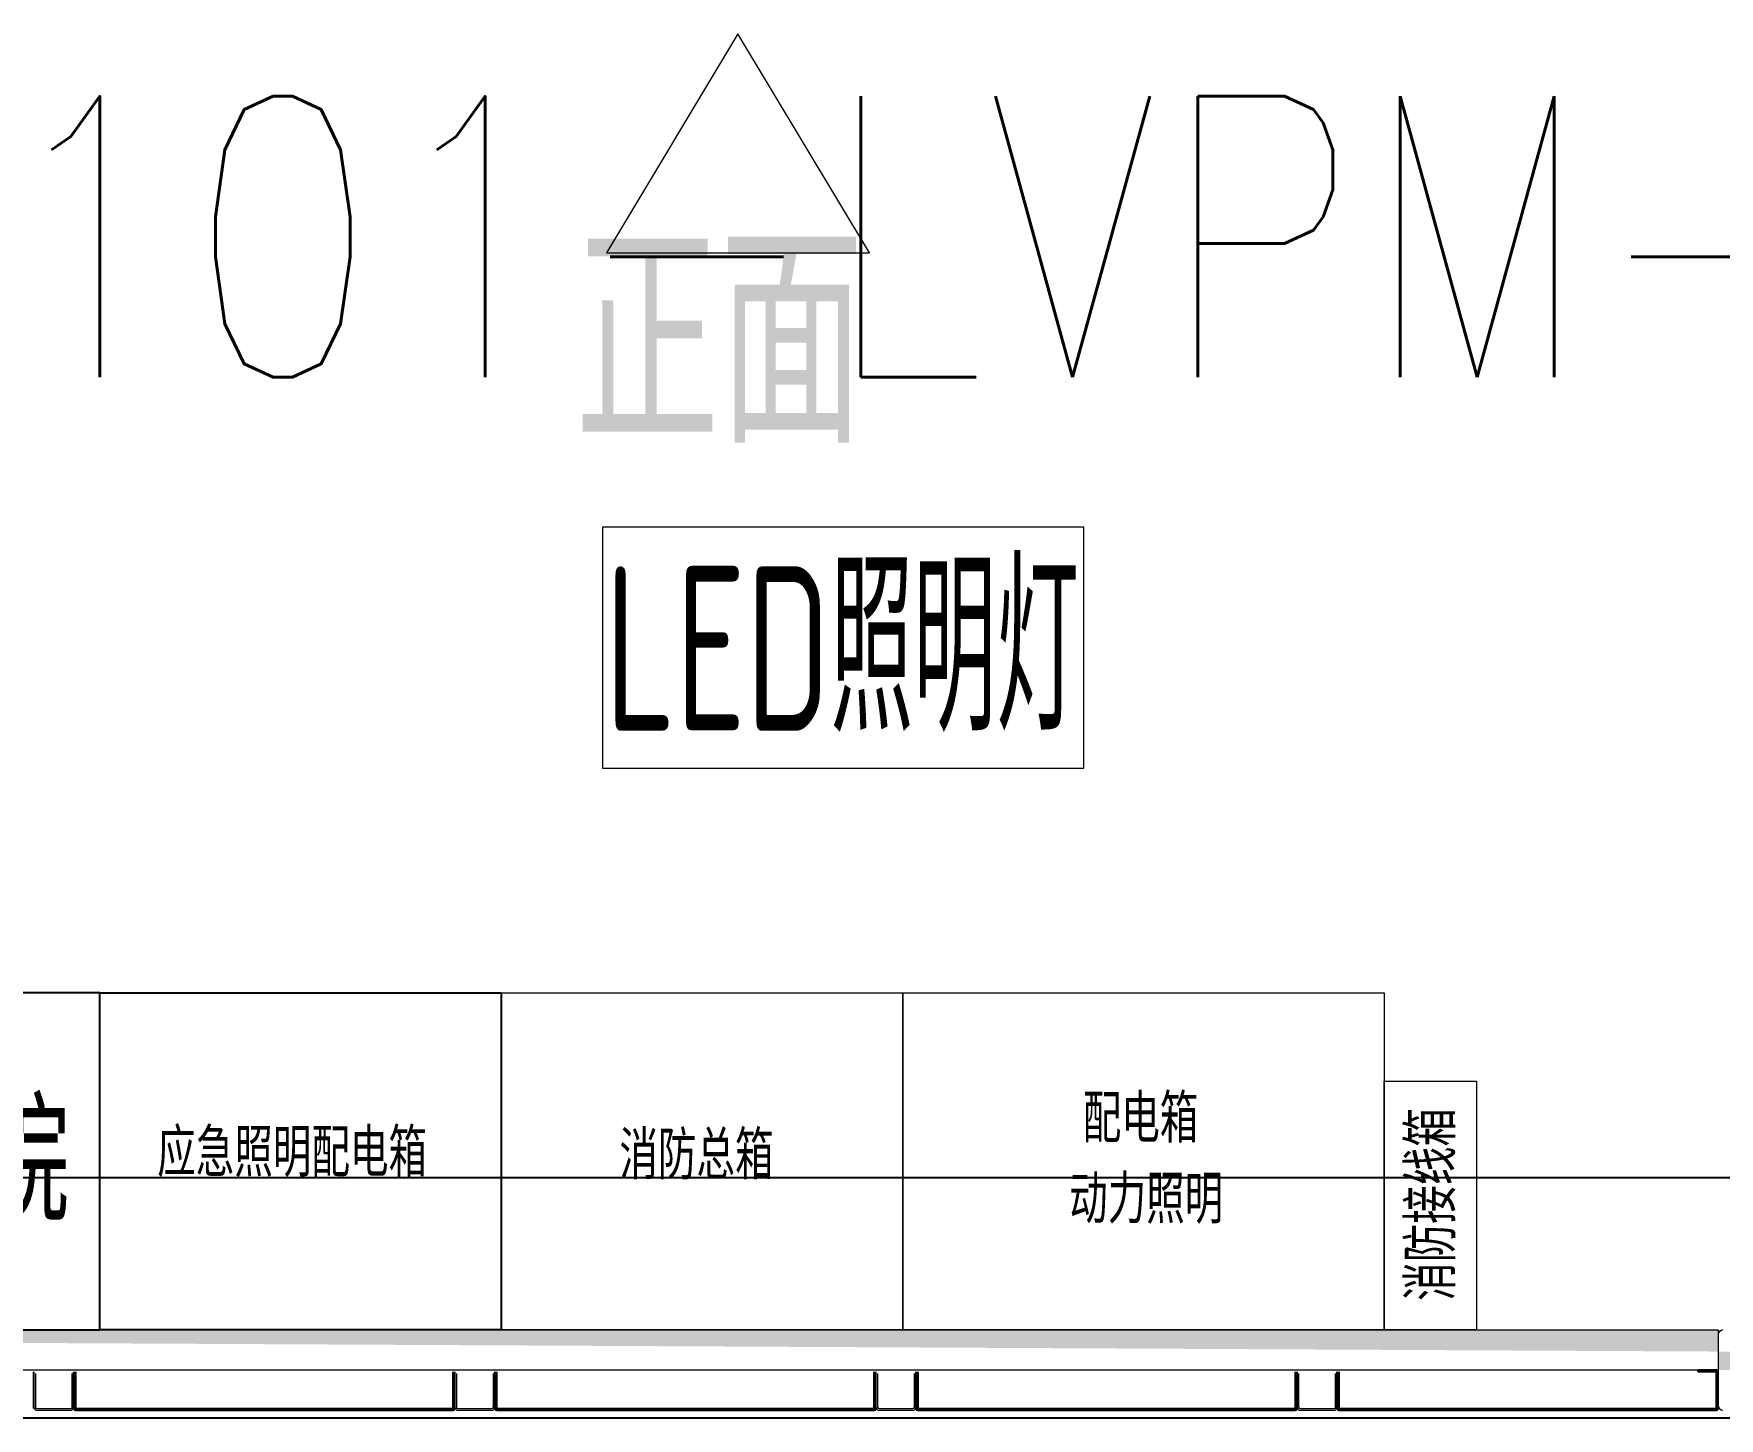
# Model space of a CAD drawing. Extents: x 758840 to 1108724, y -102573 to 143521.
# Drawn here: x 818293 to 820393, y 64583 to 66307 of the extents above; entities that cross this region are included whole.
import ezdxf
from ezdxf.enums import TextEntityAlignment as Align

# ---------------------------------------------------------------- set-up
doc = ezdxf.new("R2010")
doc.units = 0
doc.header["$LTSCALE"] = 1000
doc.header["$MEASUREMENT"] = 0
for name, color, linetype in [('01-房间正式编号', 1, 'Continuous'), ('02电气-设备', 255, 'Continuous'), ('02电气-设备基础', 252, 'Continuous'), ('hdt-101供电设计', 6, 'Continuous'), ('PUB_TEXT', 7, 'Continuous')]:
    doc.layers.add(name, color=color, linetype=linetype)
doc.layers.add('ACS_KT_LH', color=51, linetype='ACS-LH', lineweight=60)
doc.layers.add('细实线', color=3, linetype='Continuous', lineweight=5)
doc.styles.add('_TEL_DIM', font='SIMPLEX', dxfattribs={"width": 0.8, "height": 3.5, "bigfont": 'HZTXT'})
doc.styles.add('Huarun_ziti', font='gbenor.shx', dxfattribs={"width": 0.7, "bigfont": 'gbcbig.shx'})
doc.styles.get("Standard").update_dxf_attribs({"font": 'gbenor.shx', "bigfont": 'gbcbig.shx'})
doc.styles.add('宋体', font='', dxfattribs={"width": 0.7})
doc.styles.add('平面图B$0$HZ', font='romans.shx', dxfattribs={"width": 0.8, "bigfont": 'gbcbig.shx'})
doc.styles.get('宋体').set_extended_font_data('SimSun')
doc.linetypes.add('ACS-LH', pattern='A,1,-0.25,1,-0.25,1,-0.25,1,-0.4,["LH",宋体,S=0.25,R=0,X=-0.2,Y=-0.1],-0.4', length=5.55)

# ---------------------------------------------------------------- blocks, each defined once
blk = doc.blocks.new('BD4-PAL0101-LVPM-06')
at = {"ltscale": 5}
h = blk.add_hatch(dxfattribs=at)
h.set_pattern_fill('隔热材料01', color=8, scale=80, angle=45)
h.set_pattern_definition([(315, (-6392441.697, 4851822.73), (28.28427125, 28.28427125), [4.0142, -35.9858]), (315, (-6392462.887, 4851801.54), (28.28427125, 28.28427125), [4.0142, -35.9858]), (135, (-6392429.262, 4851796.78), (-28.28427125, -28.28427125), [4.0142, -35.9858]), (135, (-6392436.936, 4851789.106), (-28.28427125, -28.28427125), [4.0142, -35.9858]), (225, (-6392414.405, 4851802.546), (28.28427125, -28.28427125), [40.0194, 0.0194]), (180, (-6392423.72, 4851796.07), (-28.2842, 28.2842), [3.4144, -53.1542]), (161.56505, (-6392398.85, 4851824.354), (-28.284169758, 28.28429741), [2.244, -87.1988]), (161.56505, (-6392427.134, 4851796.07), (-28.284169758, 28.28429741), [2.244, -87.1988]), (198.43495, (-6392391.177, 4851825.773), (-28.28429741, 28.28416976), [4.488, -84.9548]), (198.43495, (-6392419.46, 4851797.49), (-28.28429741, 28.28416976), [4.488, -84.9548]), (108.43495, (-6392403.817, 4851827.902), (-28.28429741, 28.284169758), [21.3712, -68.0716]), (108.43495, (-6392432.101, 4851799.618), (-28.28429741, 28.284169758), [21.3712, -68.0716]), (161.56505, (-6392413.413, 4851851.015), (-28.284169758, 28.28429741), [2.244, -87.1988]), (161.56505, (-6392441.697, 4851822.73), (-28.284169758, 28.28429741), [2.244, -87.1988]), (180, (-6392443.826, 4851823.44), (-28.2842, 28.2842), [3.4144, -53.1542]), (198.43495, (-6392418.956, 4851851.724), (-28.28429741, 28.28416976), [4.488, -84.9548]), (198.43495, (-6392447.24, 4851823.44), (-28.28429741, 28.28416976), [4.488, -84.9548]), (90, (-6392463.597, 4851803.67), (-28.2842, 28.2842), [3.4144, -53.1542]), (108.43495, (-6392434.603, 4851829.825), (-28.28429741, 28.284169758), [2.244, -87.1988]), (108.43495, (-6392462.887, 4851801.54), (-28.28429741, 28.284169758), [2.244, -87.1988]), (71.56505, (-6392435.313, 4851835.37), (-28.28416976, 28.28429741), [4.488, -84.9548]), (71.56505, (-6392463.597, 4851807.084), (-28.28416976, 28.28429741), [4.488, -84.9548]), (161.56505, (-6392411.49, 4851820.229), (-28.284169758, 28.28429741), [21.3712, -68.0716]), (161.56505, (-6392439.774, 4851791.944), (-28.284169758, 28.28429741), [21.3712, -68.0716]), (90, (-6392436.226, 4851783.563), (-28.2842, 28.2842), [3.4144, -53.1542]), (108.43495, (-6392407.942, 4851815.261), (-28.28429741, 28.284169758), [2.244, -87.1988]), (108.43495, (-6392436.226, 4851786.977), (-28.28429741, 28.284169758), [2.244, -87.1988]), (71.56505, (-6392409.36, 4851807.59), (-28.28416976, 28.28429741), [4.488, -84.9548]), (71.56505, (-6392437.646, 4851779.305), (-28.28416976, 28.28429741), [4.488, -84.9548])])
edge = h.paths.add_edge_path()
edge.add_line((1945353.1, 707073.1), (1945353.1, 707123.1))
edge.add_line((1945343.1, 707123.1), (1945343.1, 707073.1))
edge.add_line((1945123.1, 707073.1), (1944307.1, 707073.1))
edge.add_line((1944307.1, 707123.1), (1945123.1, 707123.1))
edge.add_line((1944207.1, 707073.1), (1942443.1, 707073.1))
edge.add_line((1942443.1, 707123.1), (1944207.1, 707123.1))
edge.add_line((1940793.1, 707073.1), (1935597.1, 707073.1))
edge.add_line((1935597.1, 707123.1), (1940793.1, 707123.1))
edge.add_line((1935497.1, 707073.1), (1931947.1, 707073.1))
edge.add_line((1931947.1, 707123.1), (1935497.1, 707123.1))
edge = h.paths.add_edge_path(flags=17)
edge.add_line((1935597.1, 707073.1), (1935597.1, 707123.1))
edge.add_line((1935497.1, 707123.1), (1935497.1, 707073.1))
edge.add_line((1940793.1, 707123.1), (1940793.1, 707073.1))
edge.add_line((1942443.1, 707073.1), (1942443.1, 707123.1))
edge.add_line((1945123.1, 707123.1), (1945123.1, 707073.1))
edge.add_line((1931947.1, 707073.1), (1931947.1, 707123.1))
at = {"lineweight": -3}
for p, q in [((1938777.2, 707123.1, 0), (1938777.2, 707543.1, 0)), ((1938777.2, 707543.1, 0), (1939277.2, 707543.1, 0)), ((1939277.2, 707543.1, 0), (1939277.2, 707123.1, 0)), ((1939277.2, 707123.1, 0), (1938777.2, 707123.1, 0))]:
    blk.add_line(p, q, dxfattribs=at)
at = {"lineweight": 15}
for p, q in [((1939277.2, 707123.1, 0), (1939277.2, 707543.1, 0)), ((1939277.2, 707543.1, 0), (1939777.2, 707543.1, 0)), ((1939777.2, 707543.1, 0), (1939777.2, 707123.1, 0)), ((1940377.2, 707123.1, 0), (1940377.2, 707433.1, 0)), ((1940377.2, 707433.1, 0), (1940492.2, 707433.1, 0)), ((1940492.2, 707433.1, 0), (1940492.2, 707123.1, 0)), ((1935597.1, 707123.1, 0), (1940793.1, 707123.1, 0)), ((1939777.2, 707123.1, 0), (1939277.2, 707123.1, 0)), ((1940492.2, 707123.1, 0), (1940377.2, 707123.1, 0)), ((1940793.1, 707123.1, 0), (1940793.1, 707073.1, 0)), ((1940793.1, 707073.1, 0), (1935597.1, 707073.1, 0))]:
    blk.add_line(p, q, dxfattribs=at)
at = {"linetype": 'ByBlock', "lineweight": 15}
for p, q in [((1939777.2, 707123.1, 0), (1939777.2, 707543.1, 0)), ((1939777.2, 707543.1, 0), (1940377.2, 707543.1, 0)), ((1940377.2, 707543.1, 0), (1940377.2, 707123.1, 0)), ((1940377.2, 707123.1, 0), (1939777.2, 707123.1, 0))]:
    blk.add_line(p, q, dxfattribs=at)
at = {"linetype": 'Continuous', "lineweight": 25}
for p, q in [((1938694.7, 707025.3, 0), (1938694.7, 707070.9, 0)), ((1938744.7, 707025.3, 0), (1938744.7, 707070.9, 0)), ((1938744.7, 707070.9, 0), (1938744.7, 707025.3, 0)), ((1938746.7, 707070.9, 0), (1938746.7, 707025.3, 0)), ((1939217.3, 707025.3, 0), (1939217.3, 707070.9, 0)), ((1939219.3, 707025.3, 0), (1939219.3, 707070.9, 0)), ((1939269.3, 707025.3, 0), (1939269.3, 707070.9, 0)), ((1939269.3, 707070.9, 0), (1939269.3, 707025.3, 0)), ((1939271.3, 707070.9, 0), (1939271.3, 707025.3, 0)), ((1939741.9, 707025.3, 0), (1939741.9, 707070.9, 0)), ((1939743.9, 707025.3, 0), (1939743.9, 707070.9, 0)), ((1939793.9, 707025.3, 0), (1939793.9, 707070.9, 0)), ((1939793.9, 707070.9, 0), (1939793.9, 707025.3, 0)), ((1939795.9, 707070.9, 0), (1939795.9, 707025.3, 0)), ((1940266.5, 707025.3, 0), (1940266.5, 707070.9, 0)), ((1940268.5, 707025.3, 0), (1940268.5, 707070.9, 0)), ((1940318.5, 707025.3, 0), (1940318.5, 707070.9, 0)), ((1940318.5, 707070.9, 0), (1940318.5, 707025.3, 0)), ((1940320.5, 707070.9, 0), (1940320.5, 707025.3, 0)), ((1940790.9, 707073.1, 0), (1940768.1, 707073.1, 0)), ((1940768.1, 707071.1, 0), (1940768.1, 707073.1, 0)), ((1940790.9, 707071.1, 0), (1940768.1, 707071.1, 0)), ((1940791.1, 707025.3, 0), (1940791.1, 707070.9, 0)), ((1940793.1, 707025.3, 0), (1940793.1, 707070.9, 0)), ((1938746.9, 707025.1, 0), (1939217.1, 707025.1, 0)), ((1938746.9, 707023.1, 0), (1939217.1, 707023.1, 0)), ((1939271.5, 707025.1, 0), (1939741.7, 707025.1, 0)), ((1939271.5, 707023.1, 0), (1939741.7, 707023.1, 0)), ((1939796.1, 707025.1, 0), (1940266.3, 707025.1, 0)), ((1939796.1, 707023.1, 0), (1940266.3, 707023.1, 0)), ((1940320.7, 707025.1, 0), (1940790.9, 707025.1, 0)), ((1940320.7, 707023.1, 0), (1940790.9, 707023.1, 0))]:
    blk.add_line(p, q, dxfattribs=at)
at = {"lineweight": -3, "elevation": 0}
blk.add_lwpolyline([(1938777.2, 707543.1), (1938327.2, 707543.1), (1938327.2, 707123.1), (1938777.2, 707123.1)], close=True, dxfattribs=at)
at = {"linetype": 'Continuous', "lineweight": 25}
for centre, radius, start, end in [((1940790.9, 707070.9, 0), 2.2, 0, 90), ((1940790.9, 707070.9, 0), 0.2, 0, 90), ((1938746.9, 707025.3, 0), 2.2, 180, 270), ((1938746.9, 707025.3, 0), 0.2, 180, 270), ((1939217.1, 707025.3, 0), 2.2, 270, 0), ((1939217.1, 707025.3, 0), 0.2, 270, 0), ((1939271.5, 707025.3, 0), 2.2, 180, 270), ((1939271.5, 707025.3, 0), 0.2, 180, 270), ((1939741.7, 707025.3, 0), 2.2, 270, 0), ((1939741.7, 707025.3, 0), 0.2, 270, 0), ((1939796.1, 707025.3, 0), 2.2, 180, 270), ((1939796.1, 707025.3, 0), 0.2, 180, 270), ((1940266.3, 707025.3, 0), 2.2, 270, 0), ((1940266.3, 707025.3, 0), 0.2, 270, 0), ((1940320.7, 707025.3, 0), 2.2, 180, 270), ((1940320.7, 707025.3, 0), 0.2, 180, 270), ((1940790.9, 707025.3, 0), 2.2, 270, 0), ((1940790.9, 707025.3, 0), 0.2, 270, 0)]:
    blk.add_arc(centre, radius, start, end, dxfattribs=at)
at = {"layer": 'ACS_KT_LH', "linetype": 'ByBlock', "lineweight": 15}
for p, q in [((1939572, 708737.4, 0), (1939408.1, 708464.4, 0)), ((1939736, 708464.4, 0), (1939572, 708737.4, 0)), ((1939408.1, 708464.4, 0), (1939736, 708464.4, 0))]:
    blk.add_line(p, q, dxfattribs=at)
at = {"layer": 'hdt-101供电设计', "lineweight": 15}
for p, q in [((1940003.1, 708122.7, 0), (1939403.1, 708122.7, 0)), ((1939403.1, 708122.7, 0), (1939403.1, 707822.7, 0)), ((1940003.1, 707822.7, 0), (1940003.1, 708122.7, 0)), ((1939403.1, 707822.7, 0), (1940003.1, 707822.7, 0))]:
    blk.add_line(p, q, dxfattribs=at)
at = {"layer": '细实线', "lineweight": 15}
for p, q in [((1940793.1, 707117.1, 0), (1940793.1, 707029.1, 0)), ((1938694.7, 707069.1, 0), (1938694.7, 707027.1, 0)), ((1938696.7, 707069.1, 0), (1938696.7, 707027.1, 0)), ((1938742.7, 707027.1, 0), (1938742.7, 707069.1, 0)), ((1938744.7, 707027.1, 0), (1938744.7, 707069.1, 0)), ((1939219.3, 707069.1, 0), (1939219.3, 707027.1, 0)), ((1939221.3, 707069.1, 0), (1939221.3, 707027.1, 0)), ((1939267.3, 707027.1, 0), (1939267.3, 707069.1, 0)), ((1939269.3, 707027.1, 0), (1939269.3, 707069.1, 0)), ((1939743.9, 707069.1, 0), (1939743.9, 707027.1, 0)), ((1939745.9, 707069.1, 0), (1939745.9, 707027.1, 0)), ((1939791.9, 707027.1, 0), (1939791.9, 707069.1, 0)), ((1939793.9, 707027.1, 0), (1939793.9, 707069.1, 0)), ((1940268.5, 707069.1, 0), (1940268.5, 707027.1, 0)), ((1940270.5, 707069.1, 0), (1940270.5, 707027.1, 0)), ((1940316.5, 707027.1, 0), (1940316.5, 707069.1, 0)), ((1940318.5, 707027.1, 0), (1940318.5, 707069.1, 0)), ((1938698.7, 707025.1, 0), (1938740.7, 707025.1, 0)), ((1938698.7, 707023.1, 0), (1938740.7, 707023.1, 0)), ((1939223.3, 707025.1, 0), (1939265.3, 707025.1, 0)), ((1939223.3, 707023.1, 0), (1939265.3, 707023.1, 0)), ((1939747.9, 707025.1, 0), (1939789.9, 707025.1, 0)), ((1939747.9, 707023.1, 0), (1939789.9, 707023.1, 0)), ((1940272.5, 707025.1, 0), (1940314.5, 707025.1, 0)), ((1940272.5, 707023.1, 0), (1940314.5, 707023.1, 0))]:
    blk.add_line(p, q, dxfattribs=at)
for centre, radius, start, end in [((1940799.1, 707117.1, 0), 6, 90, 180), ((1938698.7, 707027.1, 0), 4, 180, 270), ((1938698.7, 707027.1, 0), 2, 180, 270), ((1938740.7, 707027.1, 0), 2, 270, 0), ((1938740.7, 707027.1, 0), 4, 270, 0), ((1939223.3, 707027.1, 0), 4, 180, 270), ((1939223.3, 707027.1, 0), 2, 180, 270), ((1939265.3, 707027.1, 0), 2, 270, 0), ((1939265.3, 707027.1, 0), 4, 270, 0), ((1939747.9, 707027.1, 0), 4, 180, 270), ((1939747.9, 707027.1, 0), 2, 180, 270), ((1939789.9, 707027.1, 0), 2, 270, 0), ((1939789.9, 707027.1, 0), 4, 270, 0), ((1940272.5, 707027.1, 0), 4, 180, 270), ((1940272.5, 707027.1, 0), 2, 180, 270), ((1940314.5, 707027.1, 0), 2, 270, 0), ((1940314.5, 707027.1, 0), 4, 270, 0), ((1940799.1, 707029.1, 0), 6, 180, 270)]:
    blk.add_arc(centre, radius, start, end, dxfattribs=at)
at = {"linetype": 'ByBlock', "lineweight": 15}
blk.add_text('正面', height=250, dxfattribs=at).set_placement((1939369.1, 708228.3, 0))
at = {"linetype": 'ByBlock', "lineweight": 15, "style": '_TEL_DIM', "width": 0.8}
for s, p in [('配电箱', (1940001.5, 707356.4, 0)), ('应急照明配电箱', (1938848.6, 707313.9, 0)), ('动力照明', (1939984.6, 707255.7, 0))]:
    blk.add_text(s, height=60, dxfattribs=at).set_placement(p)
at = {"lineweight": -3, "style": '_TEL_DIM', "width": 0.8}
blk.add_text('消防接线箱', height=60, rotation=90, dxfattribs=at).set_placement((1940465.9, 707159.4, 0))
blk.add_text('消防总箱', height=60, dxfattribs=at).set_placement((1939424.3, 707310.7, 0))
at = {"layer": 'hdt-101供电设计', "lineweight": 15, "style": 'Huarun_ziti', "width": 0.7}
blk.add_text('LED照明灯', height=204.8, dxfattribs=at).set_placement((1939406.3, 707869.4, 0))
at = {"layer": 'PUB_TEXT', "linetype": 'ByBlock'}
blk.add_text('七氟丙烷', height=147, dxfattribs=at).set_placement((1938315.2, 707258.8, 0))

msp = doc.modelspace()

# ---------------------------------------------------------------- linework, layer by layer
at = {"layer": '02电气-设备基础'}
msp.add_lwpolyline([(845796.74, 64582.52), (792096.74, 64582.52), (792096.74, 64882.52), (845796.74, 64882.52)], close=True, dxfattribs=at)

# ---------------------------------------------------------------- block references
at = {"layer": '02电气-设备'}
msp.add_blockref('BD4-PAL0101-LVPM-06', (-1120402.03, -642430.61, 0), dxfattribs=at)

# ---------------------------------------------------------------- texts
at = {"layer": '01-房间正式编号', "color": 1, "style": '平面图B$0$HZ', "width": 0.8}
msp.add_text('BD4-PAL0101-LVPM-06', height=350, dxfattribs=at).set_placement((818650.9, 65878.98, 0), align=Align.CENTER)

doc.saveas('drawing.dxf')
